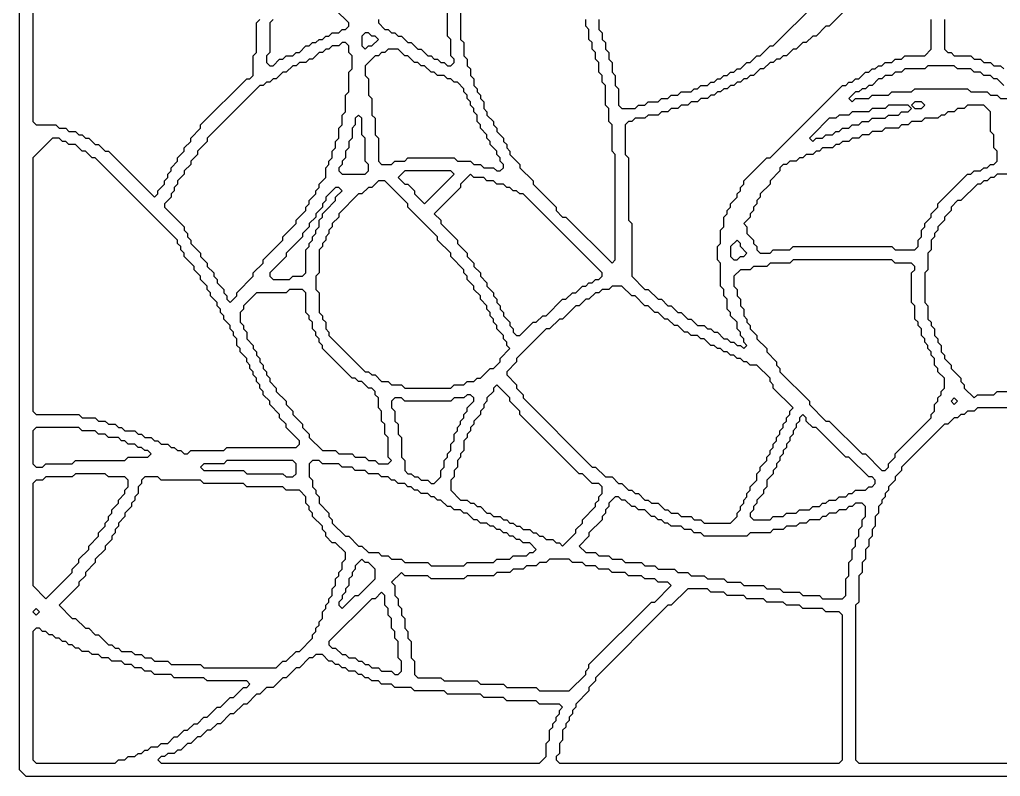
# Model space of a CAD drawing. Header units: millimetres. Extents: x 0 to 100, y 0 to 100.
# Drawn here: x -0.4 to 59.2, y -0.4 to 45.6 of the extents above; entities that cross this region are included whole.
import ezdxf

# ---------------------------------------------------------------- set-up
doc = ezdxf.new("R2010")
doc.units = ezdxf.units.MM
doc.layers.add('default', color=7, linetype='Continuous')

msp = doc.modelspace()

# ---------------------------------------------------------------- linework, layer by layer
at = {"layer": 'default'}
for points in [[(0, -0.4), (-0.4, 0), (-0.4, 100), (0, 100.4), (100, 100.4), (100.4, 100), (100.4, 0), (100, -0.4), (0, -0.4)], [(0.4, 62.8), (0.4, 39.4), (0.6, 39.2), (1.8, 39.2), (2, 39), (2.4, 39), (2.6, 38.8), (3, 38.8), (3.2, 38.6), (3.4, 38.6), (3.6, 38.4), (3.8, 38.4), (4.2, 38), (4.4, 38), (4.8, 37.6), (5, 37.6), (7.8, 34.8), (8, 35), (8, 35.2), (8.4, 35.6), (8.4, 35.8), (8.6, 36), (8.6, 36.2), (8.8, 36.4), (8.8, 36.6), (9.2, 37), (9.2, 37.2), (9.6, 37.6), (9.6, 37.8), (10, 38.2), (10, 38.4), (10.6, 39), (10.6, 39.2), (13.4, 42), (13.6, 42), (13.8, 42.2), (13.8, 43.4), (14, 43.6), (14, 45.4), (14.2, 45.6)], [(34.8, 45.6), (34.8, 45), (35, 44.8), (35, 44.4), (35.2, 44.2), (35.2, 43.8), (35.4, 43.6), (35.4, 43.2), (35.6, 43), (35.6, 42.4), (35.8, 42.2), (35.8, 41.6), (36, 41.4), (36, 40.4), (36.2, 40.2), (37, 40.2), (37.2, 40.4), (37.6, 40.4), (37.8, 40.6), (38.4, 40.6), (38.6, 40.8), (39, 40.8), (39.2, 41), (39.6, 41), (39.8, 41.2), (40.4, 41.2), (40.6, 41.4), (40.8, 41.4), (41, 41.6), (41.4, 41.6), (41.6, 41.8), (41.8, 41.8), (42, 42), (42.2, 42), (42.4, 42.2), (42.6, 42.2), (42.8, 42.4), (43, 42.4), (43.2, 42.6), (43.4, 42.6), (43.8, 43), (44, 43), (44.4, 43.4), (44.6, 43.4), (45.2, 44), (45.4, 44), (50.6, 49.2)], [(23.4, 44.2), (23.8, 43.8), (24, 43.8), (24.4, 43.4), (24.6, 43.4), (24.8, 43.2), (25, 43.2), (25.2, 43), (25.4, 43), (25.6, 42.8), (25.8, 42.8), (26, 43), (26, 43.2), (25.8, 43.4), (25.8, 44.4), (25.6, 44.6), (25.6, 47.2)], [(26.4, 47.2), (26.4, 44.4), (26.6, 44.2), (26.6, 43.4), (26.8, 43.2), (26.8, 42.8), (27, 42.6), (27, 42.2), (27.2, 42), (27.2, 41.6), (27.4, 41.4), (27.4, 41.2), (27.6, 41), (27.6, 40.8), (27.8, 40.6), (27.8, 40.2), (28, 40), (28, 39.8), (28.4, 39.4), (28.4, 39.2), (28.6, 39), (28.6, 38.8), (29, 38.4), (29, 38.2), (29.2, 38), (29.2, 37.8), (29.4, 37.6), (29.4, 37.4), (30, 36.8), (30, 36.6), (30.8, 35.8), (30.8, 35.6), (32.2, 34.2), (32.2, 34), (32.6, 33.6), (32.8, 33.6), (35.6, 30.8), (35.8, 31), (35.8, 37.4), (35.6, 37.6), (35.6, 39.2), (35.4, 39.4), (35.4, 40.2), (35.2, 40.4), (35.2, 41.6), (35, 41.8), (35, 42.2), (34.8, 42.4), (34.8, 43), (34.6, 43.2), (34.6, 43.6), (34.4, 43.8), (34.4, 44.2), (34.2, 44.4), (34.2, 45), (34, 45.2), (34, 45.6)], [(50.8, 47.2), (48.8, 45.2), (48.6, 45.2), (48, 44.6), (47.8, 44.6), (47.4, 44.2), (47.2, 44.2), (46.8, 43.8), (46.6, 43.8), (46.2, 43.4), (46, 43.4), (45.8, 43.2), (45.6, 43.2), (45.4, 43), (45.2, 43), (44.8, 42.6), (44.6, 42.6), (44.2, 42.2), (44, 42.2), (43.8, 42), (43.6, 42), (43.4, 41.8), (43.2, 41.8), (43, 41.6), (42.8, 41.6), (42.6, 41.4), (42.4, 41.4), (42.2, 41.2), (42, 41.2), (41.8, 41), (41.6, 41), (41.4, 40.8), (41, 40.8), (40.8, 40.6), (40.4, 40.6), (40.2, 40.4), (39.8, 40.4), (39.6, 40.2), (39.2, 40.2), (39, 40), (38.6, 40), (38.4, 39.8), (37.8, 39.8), (37.6, 39.6), (37, 39.6), (36.8, 39.4), (36.6, 39.4), (36.4, 39.2), (36.4, 37.4), (36.6, 37.2), (36.6, 33.4), (36.8, 33.2), (36.8, 30), (37.6, 29.2), (37.8, 29.2), (38.4, 28.6), (38.6, 28.6), (39, 28.2), (39.2, 28.2), (39.6, 27.8), (39.8, 27.8), (40.2, 27.4), (40.4, 27.4), (40.8, 27), (41.2, 27), (41.4, 26.8), (41.6, 26.8), (41.8, 26.6), (42, 26.6), (42.4, 26.2), (42.6, 26.2), (42.8, 26), (43, 26), (43.2, 25.8), (43.4, 25.8), (43.6, 25.6), (43.8, 25.8), (43.6, 26), (43.6, 26.2), (43.4, 26.4), (43.4, 26.6), (43.2, 26.8), (43.2, 27.2), (42.8, 27.6), (42.8, 27.8), (42.6, 28), (42.6, 28.6), (42.4, 28.8), (42.4, 29.2), (42.2, 29.4), (42.2, 30.8), (42, 31), (42, 31.8), (42.2, 32), (42.2, 32.8), (42.4, 33), (42.4, 33.6), (42.6, 33.8), (42.6, 34), (42.8, 34.2), (42.8, 34.4), (43.2, 34.8), (43.2, 35), (43.4, 35.2), (43.4, 35.4), (43.6, 35.6)], [(19.2, 45), (19.4, 45), (19.6, 45.2), (19.6, 45.4), (18.8, 46.2)], [(15, 45.6), (14.8, 45.4), (14.8, 43.6), (14.6, 43.4), (14.6, 43), (14.8, 42.8), (15, 42.8), (15.4, 43.2), (15.6, 43.2), (15.8, 43.4), (16.2, 43.4), (16.4, 43.6), (16.6, 43.6), (17, 44), (17.2, 44), (17.4, 44.2), (17.6, 44.2), (17.8, 44.4), (18, 44.4), (18.2, 44.6), (18.4, 44.6), (18.6, 44.8), (19, 44.8), (19.2, 45)], [(21.4, 45.6), (21.4, 45.4), (21.8, 45), (22, 45), (22.2, 44.8), (22.4, 44.8), (22.6, 44.6), (22.8, 44.6), (23.2, 44.2), (23.4, 44.2)], [(43.6, 35.6), (43.6, 35.8), (45, 37.2), (45.2, 37.2), (49.6, 41.6), (49.8, 41.6), (50, 41.8), (50.2, 41.8), (50.4, 42), (50.6, 42), (51, 42.4), (51.2, 42.4), (51.4, 42.6), (51.6, 42.6), (51.8, 42.8), (52, 42.8), (52.2, 43), (52.6, 43), (52.8, 43.2), (53.2, 43.2), (53.4, 43.4), (54.6, 43.4), (55, 43.8), (55, 45.6)], [(55.8, 45.6), (55.8, 43.8), (56, 43.6), (56.2, 43.6), (56.4, 43.4), (57.4, 43.4), (57.6, 43.2), (58, 43.2), (58.2, 43), (58.6, 43), (58.8, 42.8), (59.2, 42.8), (59.4, 42.6)], [(20.8, 44), (21, 44), (21.4, 44.4), (21.2, 44.6), (21, 44.6), (20.8, 44.8), (20.6, 44.8), (20.4, 44.6), (20.4, 44), (20.6, 43.8), (20.8, 44)], [(19.6, 42.4), (19.8, 42.6), (19.8, 43.4), (19.6, 43.6), (19.6, 44), (19.4, 44.2), (19.2, 44.2), (19, 44), (18.6, 44), (18.4, 43.8), (18.2, 43.8), (18, 43.6), (17.8, 43.6), (17.4, 43.2), (17.2, 43.2), (17, 43), (16.6, 43), (16.4, 42.8), (16.2, 42.8), (15.8, 42.4), (15.6, 42.4), (15.2, 42), (15, 42), (14.8, 41.8), (14.6, 41.8), (14.4, 41.6), (14.2, 41.6), (11, 38.4), (11, 38.2), (10.4, 37.6), (10.4, 37.4), (10, 37), (10, 36.8), (9.6, 36.4), (9.6, 36.2), (9.2, 35.8), (9.2, 35.6), (9, 35.4), (9, 35.2), (8.8, 35), (8.8, 34.8), (8.4, 34.4), (8.4, 34.2), (9.6, 33), (9.6, 32.8), (9.8, 32.6), (9.8, 32.4), (10, 32.2), (10, 32), (10.6, 31.4), (10.6, 31.2), (11, 30.8), (11, 30.6), (11.4, 30.2), (11.4, 30), (11.6, 29.8), (11.6, 29.6), (12, 29.2), (12, 29), (12.2, 28.8), (12.2, 28.6), (12.4, 28.4), (12.8, 28.8), (12.8, 29), (13.8, 30), (13.8, 30.2), (14.4, 30.8), (14.4, 31), (15.6, 32.2), (15.6, 32.4), (16.4, 33.2), (16.4, 33.4), (17, 34), (17, 34.2), (17.2, 34.4), (17.2, 34.6), (17.6, 35), (17.6, 35.2), (17.8, 35.4), (17.8, 35.6), (18.2, 36), (18.2, 36.6), (18.4, 36.8), (18.4, 37), (18.6, 37.2), (18.6, 37.6), (18.8, 37.8), (18.8, 38.2), (19, 38.4), (19, 39), (19.2, 39.2), (19.2, 39.8), (19.4, 40), (19.4, 41), (19.6, 41.2), (19.6, 42.4)], [(20.8, 41), (21, 40.8), (21, 39.8), (21.2, 39.6), (21.2, 38.6), (21.4, 38.4), (21.4, 37), (21.6, 36.8), (22.2, 36.8), (22.4, 37), (23, 37), (23.2, 37.2), (26, 37.2), (26.2, 37), (27, 37), (27.2, 36.8), (27.6, 36.8), (27.8, 36.6), (28.4, 36.6), (28.6, 36.4), (28.8, 36.4), (29, 36.6), (29, 36.8), (28.8, 37), (28.8, 37.2), (28.6, 37.4), (28.6, 37.6), (28.2, 38), (28.2, 38.2), (28, 38.4), (28, 38.6), (27.6, 39), (27.6, 39.2), (27.4, 39.4), (27.4, 39.8), (27.2, 40), (27.2, 40.2), (27, 40.4), (27, 40.6), (26.8, 40.8), (26.8, 41), (26.6, 41.2), (26.6, 41.4), (26.2, 41.8), (26, 41.8), (25.8, 42), (25.6, 42), (25.4, 42.2), (25, 42.2), (24.8, 42.4), (24.6, 42.4), (24.2, 42.8), (24, 42.8), (23.8, 43), (23.6, 43), (23.2, 43.4), (23, 43.4), (22.6, 43.8), (22, 43.8), (21.8, 43.6), (21.6, 43.6), (21.4, 43.4), (21.2, 43.4), (20.6, 42.8), (20.6, 42.2), (20.8, 42), (20.8, 41)], [(58.8, 42), (58.6, 42.2), (58.2, 42.2), (58, 42.4), (57.6, 42.4), (57.4, 42.6), (56.6, 42.6), (56.4, 42.8), (54.8, 42.8), (54.6, 42.6), (53.4, 42.6), (53.2, 42.4), (52.8, 42.4), (52.6, 42.2), (52.2, 42.2), (52, 42), (51.8, 42), (51.4, 41.6), (51.2, 41.6), (51, 41.4), (50.8, 41.4), (50.6, 41.2), (50.4, 41.2), (50.2, 41), (50, 40.8), (50.2, 40.6), (50.4, 40.8), (51.2, 40.8), (51.4, 41), (52.4, 41), (52.6, 41.2), (53.8, 41.2), (54, 41.4), (57.2, 41.4), (57.4, 41.2), (58.4, 41.2), (58.6, 41), (59, 41), (59.2, 40.8), (59.8, 40.8)], [(59.4, 41.6), (59, 42), (58.8, 42)], [(53.8, 40.4), (54, 40.2), (54.4, 40.2), (54.6, 40.4), (54.4, 40.6), (54, 40.6), (53.8, 40.4)], [(55.8, 39.8), (55.6, 39.8), (55.4, 39.6), (54.6, 39.6), (54.4, 39.4), (53.8, 39.4), (53.6, 39.2), (53.2, 39.2), (53, 39), (52.2, 39), (52, 38.8), (51.4, 38.8), (51.2, 38.6), (50.8, 38.6), (50.6, 38.4), (50.2, 38.4), (50, 38.2), (49.6, 38.2), (49.4, 38), (49.2, 38), (49, 37.8), (48.4, 37.8), (48.2, 37.6), (48, 37.6), (47.8, 37.4), (47.4, 37.4), (47.2, 37.2), (47, 37.2), (46.8, 37), (46.4, 37), (46.2, 36.8), (46, 36.8), (45.8, 36.6), (45.8, 36.4), (45.2, 35.8), (45.2, 35.6), (44.6, 35), (44.6, 34.8), (44.4, 34.6), (44.4, 34.4), (44.2, 34.2), (44.2, 34), (44, 33.8), (44, 33.6), (43.6, 33.2), (43.8, 33), (43.8, 32.6), (44.2, 32.2), (44.2, 32), (44.4, 31.8), (44.4, 31.6), (44.6, 31.4), (45.2, 31.4), (45.4, 31.6), (46.4, 31.6), (46.6, 31.8), (52.6, 31.8), (52.8, 31.6), (54, 31.6), (54.2, 31.8), (54.2, 32.2), (54.4, 32.4), (54.4, 32.8), (54.6, 33), (54.6, 33.2), (55, 33.6), (55, 33.8), (55.4, 34.2), (55.4, 34.4), (57.2, 36.2), (57.4, 36.2), (57.6, 36.4), (58, 36.4), (58.2, 36.6), (58.4, 36.6), (58.6, 36.8), (58.8, 36.8), (59, 37), (59, 37.6), (58.8, 37.8), (58.8, 38.6), (58.6, 38.8), (58.6, 40), (58.2, 40.4), (57.2, 40.4), (57, 40.2), (56.6, 40.2), (56.4, 40), (56, 40), (55.8, 39.8)], [(53.6, 40.4), (52.4, 40.4), (52.2, 40.2), (51.4, 40.2), (51.2, 40), (50.2, 40), (50, 39.8), (49.4, 39.8), (49.2, 39.6), (48.8, 39.6), (47.8, 38.6), (47.6, 38.4), (47.8, 38.2), (48, 38.4), (48.4, 38.4), (48.6, 38.6), (49, 38.6), (49.2, 38.8), (49.4, 38.8), (49.6, 39), (50, 39), (50.2, 39.2), (50.6, 39.2), (50.8, 39.4), (51.2, 39.4), (51.4, 39.6), (52.2, 39.6), (52.4, 39.8), (53, 39.8), (53.2, 40), (53.6, 40), (53.8, 40.2), (53.6, 40.4)], [(20.6, 37), (20.6, 38.4), (20.4, 38.6), (20.4, 39.6), (20.2, 39.8), (20, 39.6), (20, 39.2), (19.8, 39), (19.8, 38.4), (19.6, 38.2), (19.6, 37.8), (19.4, 37.6), (19.4, 37.2), (19.2, 37), (19.2, 36.8), (19, 36.6), (19, 36.4), (19.2, 36.2), (20.6, 36.2), (20.8, 36.4), (20.8, 36.8), (20.6, 37)], [(13.6, 24.6), (13.4, 24.8), (13.4, 25), (13, 25.4), (13, 25.6), (12.8, 25.8), (12.8, 26.2), (12.6, 26.4), (12.6, 26.6), (12.4, 26.8), (12.4, 27), (12, 27.4), (12, 27.6), (11.8, 27.8), (11.8, 28), (11.6, 28.2), (11.6, 28.4), (11.2, 28.8), (11.2, 29), (11, 29.2), (11, 29.4), (10.6, 29.8), (10.6, 30), (10.2, 30.4), (10.2, 30.6), (9.6, 31.2), (9.6, 31.4), (9.4, 31.6), (9.4, 31.8), (9.2, 32), (9.2, 32.2), (4.2, 37.2), (4, 37.2), (3.6, 37.6), (3.4, 37.6), (3, 38), (2.6, 38), (2.4, 38.2), (2.2, 38.2), (2, 38.4), (1.6, 38.4), (0.4, 37.2), (0.4, 21.8), (0.6, 21.6), (3.2, 21.6), (3.4, 21.4), (4.2, 21.4), (4.4, 21.2), (4.8, 21.2), (5, 21), (5.4, 21), (5.6, 20.8), (5.8, 20.8), (6, 20.6), (6.6, 20.6), (6.8, 20.4), (7, 20.4), (7.2, 20.2), (7.6, 20.2), (7.8, 20), (8, 20), (8.2, 19.8), (8.6, 19.8), (8.8, 19.6), (9, 19.6), (9.2, 19.4), (9.4, 19.4), (9.6, 19.2), (9.8, 19.2), (10, 19.4), (12, 19.4), (12.2, 19.6), (16.4, 19.6), (16.6, 19.8), (16.6, 20), (15.8, 20.8), (15.8, 21), (15.4, 21.4), (15.4, 21.6), (14.8, 22.2), (14.8, 22.4), (14.4, 22.8), (14.4, 23), (14.2, 23.2), (14.2, 23.4), (14, 23.6), (14, 23.8), (13.8, 24), (13.8, 24.2), (13.6, 24.4), (13.6, 24.6)], [(23.6, 35.2), (23.6, 35), (24.2, 34.4), (26, 36.2), (25.8, 36.4), (23, 36.4), (22.6, 36), (23, 35.6), (23.2, 35.6), (23.6, 35.2)], [(26.8, 29.8), (26.8, 30), (26.6, 30.2), (26.6, 30.4), (25.8, 31.2), (25.8, 31.4), (25, 32.2), (25, 32.4), (23.2, 34.2), (23.2, 34.4), (21.8, 35.8), (21.4, 35.8), (21, 35.4), (20.8, 35.4), (20.4, 35), (20.2, 35), (19, 33.8), (19, 33.6), (18.6, 33.2), (18.6, 33), (18.4, 32.8), (18.4, 32.6), (18.2, 32.4), (18.2, 32.2), (18, 32), (18, 31.8), (17.8, 31.6), (17.8, 30.2), (17.6, 30), (17.6, 29.2), (17.8, 29), (17.8, 27.8), (18, 27.6), (18, 27.4), (18.2, 27.2), (18.2, 26.8), (18.4, 26.6), (18.4, 26.4), (20.6, 24.2), (20.8, 24.2), (21, 24), (21.2, 24), (21.6, 23.6), (22, 23.6), (22.2, 23.4), (22.8, 23.4), (23, 23.2), (25.8, 23.2), (26, 23.4), (26.6, 23.4), (26.8, 23.6), (27.2, 23.6), (27.4, 23.8), (27.6, 23.8), (28.2, 24.4), (28.4, 24.4), (28.8, 24.8), (28.8, 25), (29.4, 25.6), (29.2, 25.8), (29.2, 26), (29, 26.2), (29, 26.4), (28.6, 26.8), (28.6, 27), (28.4, 27.2), (28.4, 27.4), (28.2, 27.6), (28.2, 27.8), (28, 28), (28, 28.2), (27.6, 28.6), (27.6, 28.8), (27.2, 29.2), (27.2, 29.4), (26.8, 29.8)], [(24.8, 33.8), (25.2, 33.4), (25.2, 33.2), (26.2, 32.2), (26.2, 32), (26.8, 31.4), (26.8, 31.2), (27.2, 30.8), (27.2, 30.6), (27.6, 30.2), (27.6, 30), (28, 29.6), (28, 29.4), (28.4, 29), (28.4, 28.8), (28.6, 28.6), (28.6, 28.4), (28.8, 28.2), (28.8, 28), (29, 27.8), (29, 27.6), (29.4, 27.2), (29.4, 27), (29.6, 26.8), (29.6, 26.6), (29.8, 26.4), (30, 26.4), (30.8, 27.2), (31, 27.2), (31.4, 27.6), (31.6, 27.6), (32.6, 28.6), (32.8, 28.6), (33.2, 29), (33.4, 29), (33.8, 29.4), (34, 29.4), (34.2, 29.6), (34.4, 29.6), (34.6, 29.8), (34.8, 29.8), (35, 30), (35, 30.2), (30.2, 35), (30, 35), (29.8, 35.2), (29.6, 35.2), (29.4, 35.4), (29.2, 35.4), (29, 35.6), (28.6, 35.6), (28.4, 35.8), (28, 35.8), (27.8, 36), (27.2, 36), (27, 36.2), (26.4, 35.6), (26.4, 35.4), (24.8, 33.8)], [(59.8, 36.2), (59, 36.2), (58.8, 36), (58.6, 36), (58.4, 35.8), (58.2, 35.8), (58, 35.6), (57.8, 35.6), (56.8, 34.6), (56.6, 34.6), (56.2, 34.2), (56.2, 34), (55.8, 33.6), (55.8, 33.4), (55.4, 33), (55.4, 32.8), (55.2, 32.6), (55.2, 32.4), (55, 32.2), (55, 31.6), (54.8, 31.4), (54.8, 30.4), (54.6, 30.2), (54.6, 28.4), (54.8, 28.2), (54.8, 27.4), (55, 27.2), (55, 27), (55.2, 26.8), (55.2, 26.4), (55.4, 26.2), (55.4, 26), (55.6, 25.8), (55.6, 25.4), (55.8, 25.2), (55.8, 25), (56.2, 24.6), (56.2, 24.4), (56.8, 23.8), (56.8, 23.6), (57, 23.4), (57, 23.2), (57.6, 22.6), (57.8, 22.8), (58.8, 22.8), (59, 23), (62, 23)], [(19, 35.4), (18.8, 35.4), (18.2, 34.8), (18.2, 34.6), (18, 34.4), (18, 34.2), (17.8, 34), (17.6, 33.8), (17.6, 33.6), (17.2, 33.2), (17.2, 33), (16.8, 32.6), (16.8, 32.4), (15.8, 31.4), (15.8, 31.2), (14.8, 30.2), (14.8, 30), (15, 29.8), (16, 29.8), (16.2, 30), (16.8, 30), (17, 30.2), (17, 31.6), (17.2, 31.8), (17.2, 32), (17.4, 32.2), (17.4, 32.4), (17.6, 32.6), (17.6, 32.8), (17.8, 33), (17.8, 33.4), (18, 33.6), (18, 33.8), (18.2, 34), (18.8, 34.6), (18.8, 34.8), (19.2, 35.2), (19, 35.4)], [(43.2, 32.2), (42.8, 31.8), (42.8, 31.2), (43, 31), (43.2, 31), (43.4, 31.2), (43.6, 31.2), (43.8, 31.4), (43.4, 31.8), (43.4, 32), (43.2, 32.2)], [(55, 25.2), (55, 25.4), (54.8, 25.6), (54.8, 25.8), (54.6, 26), (54.6, 26.2), (54.4, 26.4), (54.4, 26.8), (54.2, 27), (54.2, 27.2), (54, 27.4), (54, 28.2), (53.8, 28.4), (53.8, 30.2), (54, 30.4), (54, 30.6), (53.8, 30.8), (52.8, 30.8), (52.6, 31), (46.6, 31), (46.4, 30.8), (45.2, 30.8), (45, 30.6), (44.2, 30.6), (44, 30.4), (43.4, 30.4), (43, 30), (43, 29.4), (43.2, 29.2), (43.2, 28.8), (43.4, 28.6), (43.4, 28.2), (43.6, 28), (43.6, 27.6), (43.8, 27.4), (43.8, 27.2), (44, 27), (44, 26.8), (44.4, 26.4), (44.4, 26.2), (45, 25.6), (45, 25.4), (45.6, 24.8), (45.6, 24.6), (45.8, 24.4), (45.8, 24.2), (47.6, 22.4), (47.6, 22.2), (48.6, 21.2), (48.8, 21.2), (50.8, 19.2), (51, 19.2), (52, 18.2), (52.2, 18.2), (52.4, 18.4), (52.4, 18.6), (52.8, 19), (52.8, 19.2), (55, 21.4), (55, 21.6), (55.2, 21.8), (55.2, 22.2), (55.4, 22.4), (55.4, 22.6), (55.6, 22.8), (55.6, 23), (55.8, 23.2), (55.8, 23.8), (55.4, 24.2), (55.4, 24.4), (55.2, 24.6), (55.2, 25), (55, 25.2)], [(44.4, 18), (44.6, 18.2), (44.6, 18.4), (45, 18.8), (45, 19), (45.2, 19.2), (45.2, 19.4), (45.4, 19.6), (45.4, 19.8), (45.6, 20), (45.6, 20.2), (45.8, 20.4), (45.8, 20.6), (46, 20.8), (46, 21), (46.2, 21.2), (46.2, 21.4), (46.4, 21.6), (46.4, 21.8), (46.6, 22), (45.4, 23.2), (45.4, 23.4), (45.2, 23.6), (45.2, 23.8), (44.4, 24.6), (44, 24.6), (43.8, 24.8), (43.6, 24.8), (43.4, 25), (43.2, 25), (43, 25.2), (42.8, 25.2), (42.6, 25.4), (42.4, 25.4), (42.2, 25.6), (42, 25.6), (41.8, 25.8), (41.6, 25.8), (41.2, 26.2), (41, 26.2), (40.8, 26.4), (40.4, 26.4), (40.2, 26.6), (40, 26.6), (39.6, 27), (39.4, 27), (39, 27.4), (38.8, 27.4), (38.4, 27.8), (38.2, 27.8), (37.8, 28.2), (37.6, 28.2), (37, 28.8), (36.8, 28.8), (36.2, 29.4), (35.6, 29.4), (35.4, 29.2), (35, 29.2), (34.8, 29), (34.6, 29), (34.2, 28.6), (34, 28.6), (33.6, 28.2), (33.4, 28.2), (32.6, 27.4), (32.4, 27.4), (31.8, 26.8), (31.6, 26.8), (29.8, 25), (29.8, 24.8), (29.2, 24.2), (29.2, 24), (29.8, 23.4), (29.8, 23.2), (30.2, 22.8), (30.2, 22.6), (34.4, 18.4), (34.6, 18.4), (35.2, 17.8), (35.6, 17.8), (36, 17.4), (36.2, 17.4), (36.6, 17), (36.8, 17), (37, 16.8), (37.2, 16.8), (37.6, 16.4), (37.8, 16.4), (38, 16.2), (38.4, 16.2), (38.8, 15.8), (39, 15.8), (39.2, 15.6), (39.6, 15.6), (39.8, 15.4), (40.4, 15.4), (40.6, 15.2), (41, 15.2), (41.2, 15), (42.8, 15), (43.2, 15.4), (43.2, 15.6), (43.4, 15.8), (43.4, 16), (43.6, 16.2), (43.6, 16.4), (43.8, 16.6), (43.8, 16.8), (44, 17), (44, 17.2), (44.4, 17.6), (44.4, 18)], [(17.8, 26), (17.8, 26.2), (17.6, 26.4), (17.6, 26.6), (17.4, 26.8), (17.4, 27.2), (17.2, 27.4), (17.2, 27.6), (17, 27.8), (17, 29), (16.8, 29.2), (16, 29.2), (15.8, 29), (14, 29), (13.2, 28.2), (13.2, 28), (13, 27.8), (13, 27.2), (13.2, 27), (13.2, 26.8), (13.4, 26.6), (13.4, 26.2), (13.8, 25.8), (13.8, 25.6), (14, 25.4), (14, 25.2), (14.2, 25), (14.2, 24.8), (14.4, 24.6), (14.4, 24.4), (14.6, 24.2), (14.6, 24), (14.8, 23.8), (14.8, 23.6), (15.2, 23.2), (15.2, 23), (15.8, 22.4), (15.8, 22.2), (16.2, 21.8), (16.2, 21.6), (16.8, 21), (16.8, 20.8), (17.2, 20.4), (17.2, 20.2), (18, 19.4), (18.8, 19.4), (19, 19.2), (19.8, 19.2), (20, 19), (20.6, 19), (20.8, 18.8), (21.2, 18.8), (21.4, 18.6), (22, 18.6), (22.2, 18.8), (22, 19), (22, 20.2), (21.8, 20.4), (21.8, 21), (21.6, 21.2), (21.6, 21.8), (21.4, 22), (21.4, 22.6), (21.2, 22.8), (21.2, 23), (21, 23.2), (20.8, 23.2), (20.4, 23.6), (20.2, 23.6), (20, 23.8), (19.8, 23.8), (18, 25.6), (18, 25.8), (17.8, 26)], [(34.4, 17.4), (33.8, 18), (33.6, 18), (30, 21.6), (30, 21.8), (29.4, 22.4), (29.4, 22.6), (28.6, 23.4), (28.4, 23.2), (28.4, 23), (28, 22.6), (28, 22.4), (27.8, 22.2), (27.8, 22), (27.6, 21.8), (27.6, 21.6), (27.2, 21.2), (27.2, 21), (27, 20.8), (27, 20.6), (26.8, 20.4), (26.8, 20.2), (26.6, 20), (26.6, 19.4), (26.4, 19.2), (26.4, 19), (26.2, 18.8), (26.2, 18.4), (26, 18.2), (26, 17.8), (25.8, 17.6), (25.8, 17), (26.4, 16.4), (26.8, 16.4), (27, 16.2), (27.2, 16.2), (27.4, 16), (27.6, 16), (28, 15.6), (28.2, 15.6), (28.4, 15.4), (28.8, 15.4), (29, 15.2), (29.2, 15.2), (29.4, 15), (29.6, 15), (29.8, 14.8), (30, 14.8), (30.2, 14.6), (30.6, 14.6), (30.8, 14.4), (31, 14.4), (31.2, 14.2), (31.4, 14.2), (31.6, 14), (32, 14), (32.2, 13.8), (32.4, 13.8), (32.6, 13.6), (33.4, 14.4), (33.4, 14.6), (33.8, 15), (33.8, 15.2), (34.6, 16), (34.6, 16.2), (34.8, 16.4), (34.8, 16.6), (35, 16.8), (35, 17.2), (34.8, 17.4), (34.4, 17.4)], [(26.6, 21.6), (26.8, 21.8), (26.8, 22), (27.2, 22.4), (27.2, 22.6), (27, 22.8), (26.8, 22.8), (26.6, 22.6), (26, 22.6), (25.8, 22.4), (23, 22.4), (22.8, 22.6), (22.4, 22.6), (22.2, 22.4), (22.2, 22), (22.4, 21.8), (22.4, 21.2), (22.6, 21), (22.6, 20.4), (22.8, 20.2), (22.8, 19), (23, 18.8), (23, 18.2), (23.2, 18), (23.4, 18), (23.6, 17.8), (23.8, 17.8), (24, 17.6), (24.4, 17.6), (24.6, 17.4), (24.8, 17.4), (25.2, 17.8), (25.2, 18.2), (25.4, 18.4), (25.4, 18.8), (25.6, 19), (25.6, 19.2), (25.8, 19.4), (25.8, 19.8), (26, 20), (26, 20.4), (26.2, 20.6), (26.2, 20.8), (26.4, 21), (26.4, 21.2), (26.6, 21.4), (26.6, 21.6)], [(56.4, 22.6), (56.2, 22.4), (56.4, 22.2), (56.6, 22.4), (56.4, 22.6)], [(49.4, 16.6), (49.8, 16.6), (50, 16.8), (50.2, 16.8), (50.4, 17), (51, 17), (51.2, 17.2), (51.4, 17.2), (51.6, 17.4), (51.6, 17.6), (51.4, 17.8), (51.2, 17.8), (50, 19), (49.8, 19), (48, 20.8), (47.8, 20.8), (47.4, 21.2), (47.4, 21.4), (47.2, 21.6), (47, 21.4), (47, 21.2), (46.8, 21), (46.8, 20.8), (46.6, 20.6), (46.6, 20.4), (46.4, 20.2), (46.4, 20), (46.2, 19.8), (46.2, 19.6), (46, 19.4), (46, 19.2), (45.8, 19), (45.8, 18.8), (45.6, 18.6), (45.6, 18.4), (45.4, 18.2), (45.4, 18), (45, 17.6), (45, 17.2), (44.8, 17), (44.8, 16.8), (44.4, 16.4), (44.4, 16.2), (44.2, 16), (44.2, 15.8), (44, 15.6), (44, 15.4), (44.2, 15.2), (45.2, 15.2), (45.4, 15.4), (46, 15.4), (46.2, 15.6), (46.8, 15.6), (47, 15.8), (47.6, 15.8), (47.8, 16), (48.2, 16), (48.4, 16.2), (48.6, 16.2), (48.8, 16.4), (49.2, 16.4), (49.4, 16.6)], [(60, 22), (57.8, 22), (57.6, 21.8), (57.2, 21.8), (57, 21.6), (56.8, 21.6), (56.6, 21.4), (56.4, 21.4), (56, 21), (55.8, 21), (53.2, 18.4), (53.2, 18.2), (52.8, 17.8), (52.8, 17.6), (52.4, 17.2), (52.4, 17), (52.2, 16.8), (52.2, 16.6), (52, 16.4), (52, 16.2), (51.8, 16), (51.8, 15.6), (51.6, 15.4), (51.6, 14.8), (51.4, 14.6), (51.4, 14.2), (51.2, 14), (51.2, 13.6), (51, 13.4), (51, 12.8), (50.8, 12.6), (50.8, 12), (50.6, 11.8), (50.6, 10.2), (50.4, 10), (50.4, 0.6), (50.6, 0.4), (99.4, 0.4)], [(4.4, 20.4), (4.2, 20.6), (3.4, 20.6), (3.2, 20.8), (0.6, 20.8), (0.4, 20.6), (0.4, 18.6), (0.6, 18.4), (1, 18.4), (1.2, 18.6), (2.8, 18.6), (3, 18.8), (6, 18.8), (6.2, 19), (7.4, 19), (7.6, 19.2), (7.4, 19.4), (7.2, 19.4), (7, 19.6), (6.8, 19.6), (6.6, 19.8), (6.2, 19.8), (6, 20), (5.8, 20), (5.6, 20.2), (5, 20.2), (4.8, 20.4), (4.4, 20.4)], [(12.2, 18.8), (12, 18.6), (10.8, 18.6), (10.6, 18.4), (10.8, 18.2), (13.2, 18.2), (13.4, 18), (15.6, 18), (15.8, 17.8), (16.2, 17.8), (16.4, 18), (16.4, 18.6), (16.2, 18.8), (12.2, 18.8)], [(30.6, 13.8), (30.2, 13.8), (30, 14), (29.8, 14), (29.6, 14.2), (29.4, 14.2), (29.2, 14.4), (29, 14.4), (28.8, 14.6), (28.6, 14.6), (28.4, 14.8), (28.2, 14.8), (28, 15), (27.6, 15), (27.4, 15.2), (27.2, 15.2), (26.8, 15.6), (26.6, 15.6), (26.4, 15.8), (26, 15.8), (25.8, 16), (25.6, 16), (25.2, 16.4), (25, 16.4), (24.8, 16.6), (24.6, 16.6), (24.4, 16.8), (24, 16.8), (23.8, 17), (23.6, 17), (23.4, 17.2), (23.2, 17.2), (23, 17.4), (22.6, 17.4), (22.4, 17.6), (22.2, 17.6), (22, 17.8), (21.6, 17.8), (21.4, 18), (20.8, 18), (20.6, 18.2), (20, 18.2), (19.8, 18.4), (19.2, 18.4), (19, 18.6), (18, 18.6), (17.8, 18.8), (17.4, 18.8), (17.2, 18.6), (17.2, 17.8), (17.4, 17.6), (17.4, 17.2), (17.6, 17), (17.6, 16.8), (17.8, 16.6), (17.8, 16.2), (18.4, 15.6), (18.4, 15.4), (18.6, 15.2), (18.6, 15), (19.4, 14.2), (19.6, 14.2), (20.2, 13.6), (20.4, 13.6), (20.8, 13.2), (21.4, 13.2), (21.6, 13), (22, 13), (22.2, 12.8), (22.8, 12.8), (23, 12.6), (24.4, 12.6), (24.6, 12.4), (26.6, 12.4), (26.8, 12.6), (28.4, 12.6), (28.6, 12.8), (29.4, 12.8), (29.6, 13), (30.4, 13), (30.6, 13.2), (30.8, 13.2), (31, 13.4), (30.6, 13.8)], [(4.8, 15), (5, 15.2), (5, 15.4), (5.2, 15.6), (5.2, 15.8), (5.6, 16.2), (5.6, 16.4), (6, 16.8), (6, 17), (6.2, 17.2), (6.2, 17.6), (6, 17.8), (5, 17.8), (4.8, 18), (3, 18), (2.8, 17.8), (1.2, 17.8), (1, 17.6), (0.6, 17.6), (0.4, 17.4), (0.4, 11.2), (1.2, 10.4), (2.8, 12), (2.8, 12.2), (3.2, 12.6), (3.2, 12.8), (3.8, 13.4), (3.8, 13.6), (4.4, 14.2), (4.4, 14.4), (4.8, 14.8), (4.8, 15)], [(17.4, 8), (17.4, 8.2), (17.6, 8.4), (17.6, 8.6), (17.8, 8.8), (17.8, 9), (18, 9.2), (18, 9.6), (18.2, 9.8), (18.2, 10), (18.4, 10.2), (18.4, 10.4), (18.6, 10.6), (18.6, 11), (18.8, 11.2), (18.8, 11.6), (19, 11.8), (19, 12), (19.2, 12.2), (19.2, 12.6), (19.4, 12.8), (19.4, 13.2), (18.8, 13.8), (18.6, 13.8), (18.2, 14.2), (18.2, 14.4), (18, 14.6), (18, 14.8), (17.4, 15.4), (17.4, 15.6), (17.2, 15.8), (17.2, 16), (17, 16.2), (17, 16.6), (16.6, 17), (15.8, 17), (15.6, 17.2), (13.4, 17.2), (13.2, 17.4), (10.8, 17.4), (10.6, 17.6), (8.2, 17.6), (8, 17.8), (7.2, 17.8), (7, 17.6), (7, 17.4), (6.8, 17.2), (6.8, 16.8), (6.6, 16.6), (6.6, 16.4), (6.4, 16.2), (6.4, 16), (6, 15.6), (6, 15.4), (5.6, 15), (5.6, 14.8), (5.4, 14.6), (5.4, 14.4), (5.2, 14.2), (5.2, 14), (4.8, 13.6), (4.8, 13.4), (4.2, 12.8), (4.2, 12.6), (3.6, 12), (3.6, 11.8), (3.2, 11.4), (3.2, 11.2), (2, 10), (2.8, 9.2), (3, 9.2), (3.6, 8.6), (3.8, 8.6), (4.2, 8.2), (4.4, 8.2), (5, 7.6), (5.2, 7.6), (5.4, 7.4), (5.6, 7.4), (5.8, 7.2), (6.4, 7.2), (6.6, 7), (7, 7), (7.2, 6.8), (7.6, 6.8), (7.8, 6.6), (8.6, 6.6), (8.8, 6.4), (10.6, 6.4), (10.8, 6.2), (15.2, 6.2), (15.6, 6.6), (15.8, 6.6), (16.4, 7.2), (16.6, 7.2), (17.4, 8)], [(50.6, 14.2), (50.6, 14.6), (50.8, 14.8), (50.8, 15.2), (51, 15.4), (51, 16), (50.8, 16.2), (50.4, 16.2), (50.2, 16), (50, 16), (49.8, 15.8), (49.4, 15.8), (49.2, 15.6), (48.8, 15.6), (48.6, 15.4), (48.4, 15.4), (48.2, 15.2), (47.6, 15.2), (47.4, 15), (47, 15), (46.8, 14.8), (46.2, 14.8), (46, 14.6), (45.4, 14.6), (45.2, 14.4), (44, 14.4), (43.8, 14.2), (41.2, 14.2), (41, 14.4), (40.6, 14.4), (40.4, 14.6), (40, 14.6), (39.8, 14.8), (39.2, 14.8), (39, 15), (38.8, 15), (38.6, 15.2), (38.4, 15.2), (38.2, 15.4), (38, 15.4), (37.6, 15.8), (37.2, 15.8), (37, 16), (36.8, 16), (36.4, 16.4), (36.2, 16.4), (36, 16.6), (35.8, 16.6), (35.4, 16.2), (35.4, 16), (35.2, 15.8), (35.2, 15.6), (35, 15.4), (35, 15.2), (34.2, 14.4), (34.2, 14.2), (33.6, 13.6), (34, 13.2), (34.6, 13.2), (34.8, 13), (35.4, 13), (35.6, 12.8), (36.2, 12.8), (36.4, 12.6), (37.4, 12.6), (37.6, 12.4), (38.2, 12.4), (38.4, 12.2), (39.4, 12.2), (39.6, 12), (40.2, 12), (40.4, 11.8), (41.2, 11.8), (41.4, 11.6), (42.4, 11.6), (42.6, 11.4), (43.4, 11.4), (43.6, 11.2), (44.8, 11.2), (45, 11), (45.8, 11), (46, 10.8), (47, 10.8), (47.2, 10.6), (48.2, 10.6), (48.4, 10.4), (49.6, 10.4), (49.8, 10.6), (49.8, 11.6), (50, 11.8), (50, 12.6), (50.2, 12.8), (50.2, 13.4), (50.4, 13.6), (50.4, 14), (50.6, 14.2)], [(20, 12.4), (20, 12.2), (19.8, 12), (19.8, 11.8), (19.6, 11.6), (19.6, 11.2), (19.4, 11), (19.4, 10.8), (19.2, 10.6), (19.2, 10.4), (19, 10.2), (19, 10), (19.2, 9.8), (20, 10.6), (20.2, 10.6), (21.2, 11.6), (21.2, 12.2), (20.8, 12.6), (20.6, 12.6), (20.4, 12.8), (20, 12.4)], [(34.2, 6.2), (34.2, 6.4), (38, 10.2), (38.2, 10.2), (39.2, 11.2), (39, 11.4), (38.4, 11.4), (38.2, 11.6), (37.6, 11.6), (37.4, 11.8), (36.6, 11.8), (36.4, 12), (35.6, 12), (35.4, 12.2), (34.8, 12.2), (34.6, 12.4), (34, 12.4), (33.8, 12.6), (33.2, 12.6), (33, 12.8), (31.8, 12.8), (31.6, 12.6), (31.2, 12.6), (31, 12.4), (30.4, 12.4), (30.2, 12.2), (29.6, 12.2), (29.4, 12), (28.6, 12), (28.4, 11.8), (26.8, 11.8), (26.6, 11.6), (24.6, 11.6), (24.4, 11.8), (23, 11.8), (22.8, 12), (22.2, 11.4), (22.4, 11.2), (22.4, 10.6), (22.6, 10.4), (22.6, 10), (22.8, 9.8), (22.8, 9.4), (23, 9.2), (23, 8.6), (23.2, 8.4), (23.2, 8), (23.4, 7.8), (23.4, 6.8), (23.6, 6.6), (23.6, 5.8), (23.8, 5.6), (25.2, 5.6), (25.4, 5.4), (27.4, 5.4), (27.6, 5.2), (29, 5.2), (29.2, 5), (31, 5), (31.2, 4.8), (33, 4.8), (34, 5.8), (34, 6), (34.2, 6.2)], [(22.6, 7.8), (22.4, 8), (22.4, 8.4), (22.2, 8.6), (22.2, 9.2), (22, 9.4), (22, 9.8), (21.8, 10), (21.8, 10.6), (21.6, 10.8), (21.2, 10.4), (21, 10.4), (18.4, 7.8), (18.4, 7.6), (18.6, 7.4), (18.8, 7.4), (19.2, 7), (19.4, 7), (19.6, 6.8), (20, 6.8), (20.2, 6.6), (20.4, 6.6), (20.6, 6.4), (20.8, 6.4), (21, 6.2), (21.4, 6.2), (21.6, 6), (22.2, 6), (22.4, 5.8), (22.6, 5.8), (22.8, 6), (22.8, 6.6), (22.6, 6.8), (22.6, 7.8)], [(49.6, 0.6), (49.6, 9.4), (49.4, 9.6), (48.6, 9.6), (48.4, 9.8), (47.2, 9.8), (47, 10), (46.2, 10), (46, 10.2), (45, 10.2), (44.8, 10.4), (43.8, 10.4), (43.6, 10.6), (42.6, 10.6), (42.4, 10.8), (41.6, 10.8), (41.4, 11), (40.2, 11), (39.2, 10), (39, 10), (34.6, 5.6), (34.6, 5.4), (34.2, 5), (34.2, 4.8), (33.4, 4), (33.4, 3.8), (33.2, 3.6), (33.2, 3.4), (33, 3.2), (33, 3), (32.8, 2.8), (32.8, 2.6), (32.6, 2.4), (32.6, 1.8), (32.4, 1.6), (32.4, 1), (32.2, 0.8), (32.2, 0.6), (32.4, 0.4), (49.4, 0.4), (49.6, 0.6)], [(0.4, 9.6), (0.6, 9.4), (0.8, 9.6), (0.6, 9.8), (0.4, 9.6)], [(0.6, 0.4), (5.4, 0.4), (5.6, 0.6), (6, 0.6), (6.2, 0.8), (6.6, 0.8), (6.8, 1), (7, 1), (7.2, 1.2), (7.4, 1.2), (7.6, 1.4), (8, 1.4), (8.2, 1.6), (8.6, 1.6), (9, 2), (9.2, 2), (9.6, 2.4), (9.8, 2.4), (10.2, 2.8), (10.4, 2.8), (10.8, 3.2), (11, 3.2), (11.6, 3.8), (11.8, 3.8), (12.4, 4.4), (12.6, 4.4), (13.2, 5), (13.4, 5), (13.6, 5.2), (13.4, 5.4), (11, 5.4), (10.8, 5.6), (9, 5.6), (8.8, 5.8), (7.8, 5.8), (7.6, 6), (7.2, 6), (7, 6.2), (6.6, 6.2), (6.4, 6.4), (6, 6.4), (5.8, 6.6), (5.2, 6.6), (5, 6.8), (4.6, 6.8), (4.4, 7), (4, 7), (3.8, 7.2), (3.4, 7.2), (3.2, 7.4), (3, 7.4), (2.8, 7.6), (2.6, 7.6), (2.4, 7.8), (2.2, 7.8), (2, 8), (1.8, 8), (1.6, 8.2), (1.4, 8.2), (1.2, 8.4), (1, 8.4), (0.8, 8.6), (0.6, 8.6), (0.4, 8.4), (0.4, 0.6), (0.6, 0.4)], [(31.2, 0.4), (31.6, 0.8), (31.6, 1.6), (31.8, 1.8), (31.8, 2.4), (32, 2.6), (32, 2.8), (32.2, 3), (32.2, 3.2), (32.4, 3.4), (32.4, 3.6), (32.6, 3.8), (32.4, 4), (31.2, 4), (31, 4.2), (29.2, 4.2), (29, 4.4), (27.8, 4.4), (27.6, 4.6), (25.6, 4.6), (25.4, 4.8), (23.6, 4.8), (23.4, 5), (22.4, 5), (22.2, 5.2), (21.6, 5.2), (21.4, 5.4), (21, 5.4), (20.8, 5.6), (20.6, 5.6), (20.4, 5.8), (20.2, 5.8), (20, 6), (19.6, 6), (19.4, 6.2), (19.2, 6.2), (19, 6.4), (18.8, 6.4), (18.6, 6.6), (18.4, 6.6), (18, 7), (17.6, 7), (17.4, 6.8), (17.2, 6.8), (16.6, 6.2), (16.4, 6.2), (15.8, 5.6), (15.6, 5.6), (15, 5), (14.6, 5), (14.2, 4.6), (14, 4.6), (13.4, 4), (13.2, 4), (12.6, 3.4), (12.4, 3.4), (11.8, 2.8), (11.6, 2.8), (11.2, 2.4), (11, 2.4), (10.6, 2), (10.4, 2), (10, 1.6), (9.8, 1.6), (9.4, 1.2), (9.2, 1.2), (9, 1), (8.6, 1), (8.4, 0.8), (8.2, 0.8), (8, 0.6), (8.2, 0.4), (31.2, 0.4)]]:
    msp.add_lwpolyline(points, dxfattribs=at)

doc.saveas('drawing.dxf')
